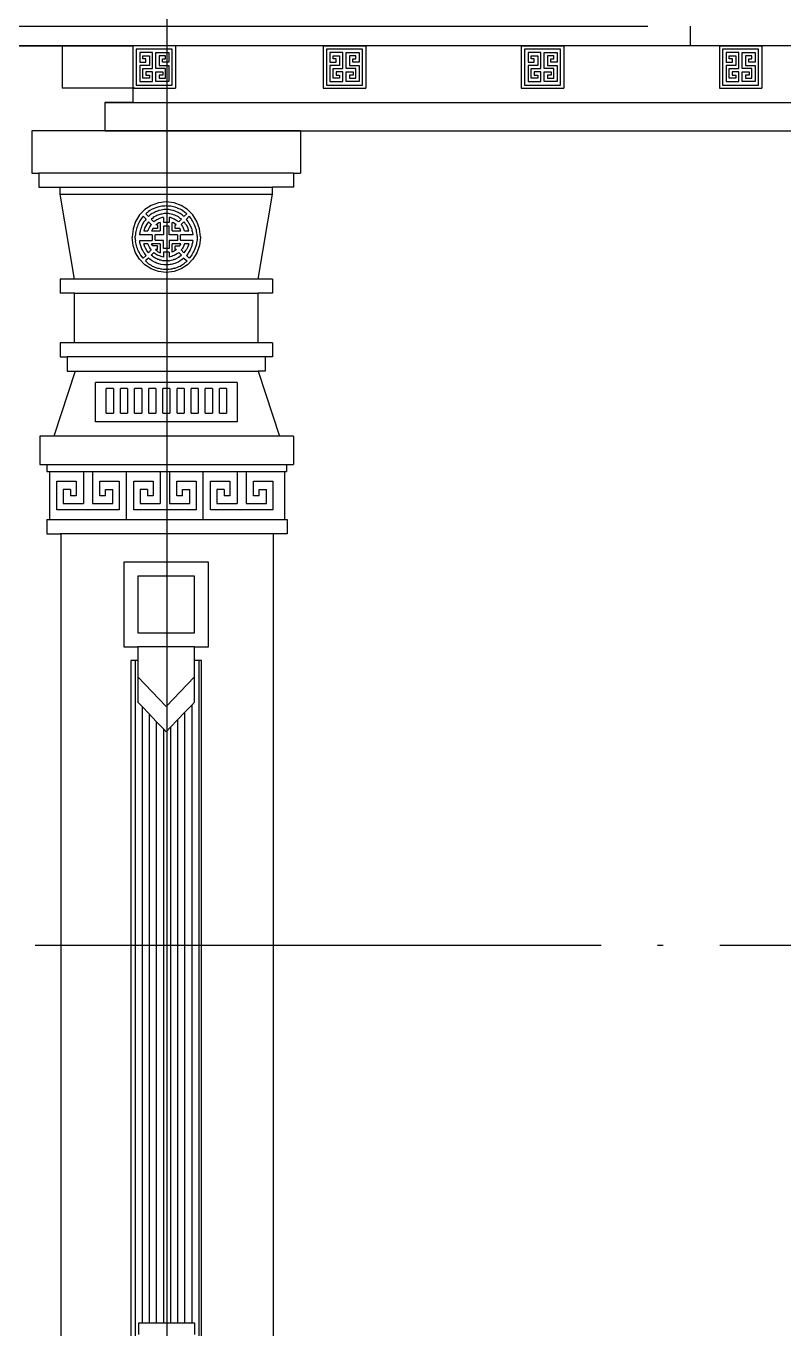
# Model space of a CAD drawing. Extents: x 44111 to 90315, y 4379 to 151689.
# Drawn here: x 60379 to 63058, y 13122 to 17729 of the extents above; entities that cross this region are included whole.
import ezdxf

# ---------------------------------------------------------------- set-up
doc = ezdxf.new("R2010")
doc.units = 0
doc.header["$LTSCALE"] = 1000
doc.header["$MEASUREMENT"] = 0
doc.linetypes.add('DOTE', pattern=[2.42, 2, -0.2, 0.02, -0.2])
for name, color, linetype in [('A-DOTE', 1, 'DOTE'), ('A-立面外墙材料填充', 8, 'Continuous'), ('A-立面看线', 50, 'Continuous'), ('DOTE', 1, 'Continuous'), ('J-LM-门窗框', 157, 'Continuous'), ('J-LM-门窗洞', 35, 'Continuous'), ('SURFACE', 6, 'Continuous')]:
    doc.layers.add(name, color=color, linetype=linetype)

# ---------------------------------------------------------------- blocks, each defined once
blk = doc.blocks.new('9IIIIIIIIII')
at = {"layer": 'A-立面外墙材料填充'}
for p, q in [((652280.1, -737782.1), (652152.6, -737782.1)), ((652814.1, -737769.6), (652814.1, -737770.8)), ((652814.1, -737770.8), (652964.1, -737770.8)), ((652952.8, -737782.1), (652825.3, -737782.1)), ((652210.5, -737794.7), (652165, -737794.7)), ((652176.5, -737805.9), (652199.2, -737805.9)), ((652222.5, -737794.7), (652268.1, -737794.7)), ((652256.6, -737805.9), (652233.9, -737805.9)), ((652883.2, -737794.7), (652837.6, -737794.7)), ((652849.2, -737805.9), (652871.9, -737805.9)), ((652895.2, -737794.7), (652940.8, -737794.7)), ((652929.3, -737805.9), (652906.5, -737805.9))]:
    blk.add_line(p, q, dxfattribs=at)
at = {"layer": 'J-LM-门窗框'}
for p, q in [((652536.7, -736300.8), (654821.4, -736300.8)), ((652536.7, -736315.8), (654821.4, -736315.8)), ((653716.4, -736315.8), (653716.4, -736900.8)), ((653726.4, -736315.8), (653726.4, -736900.8))]:
    blk.add_line(p, q, dxfattribs=at)
at = {"layer": 'J-LM-门窗洞'}
for p, q in [((652436.7, -735800.8), (652036.7, -735800.8)), ((652036.7, -736100.8), (652036.7, -735800.8)), ((652436.7, -736100.8), (652436.7, -735800.8)), ((652636.7, -736100.8), (651836.7, -736100.8)), ((651836.7, -736200.8), (651836.7, -736100.8)), ((652636.7, -736200.8), (652636.7, -736100.8)), ((651836.7, -736200.8), (652636.7, -736200.8)), ((651886.7, -736250.8), (651886.7, -736200.8)), ((652586.7, -736200.8), (652586.7, -736250.8)), ((651886.7, -736250.8), (652586.7, -736250.8)), ((651936.7, -736250.8), (651936.7, -737166)), ((652536.7, -736250.8), (652536.7, -737166)), ((652536.7, -736900.8), (654821.4, -736900.8)), ((652536.7, -737050.8), (654821.4, -737050.8)), ((651936.7, -737166), (651341.4, -737500.8)), ((651936.7, -737166), (652536.7, -737166)), ((651341.4, -737500.8), (653961.4, -737500.8)), ((651341.4, -737500.8), (651341.4, -737700.8)), ((651341.4, -737700.8), (651491.4, -737700.8)), ((651491.4, -737700.8), (651491.4, -737770.8)), ((651491.4, -737700.8), (653961.4, -737700.8)), ((651491.4, -737770.8), (652141.4, -737770.8))]:
    blk.add_line(p, q, dxfattribs=at)

msp = doc.modelspace()

# ---------------------------------------------------------------- linework, layer by layer
at = {"layer": 'A-DOTE'}
msp.add_line((57991.9, 14479.2), (79225.4, 14479.2), dxfattribs=at)
at = {"layer": 'A-立面外墙材料填充'}
for p, q in [((60757.3, 17659.2), (60757.3, 17509.2)), ((60768.6, 17648), (60768.6, 17520.5)), ((60896.1, 17520.5), (60896.1, 17648)), ((60907.3, 17659.2), (60907.3, 17509.2)), ((61430, 17659.2), (61430, 17509.2)), ((61430, 17659.2), (61430, 17509.2)), ((61441.2, 17648), (61441.2, 17520.5)), ((61441.2, 17648), (61441.2, 17520.5)), ((61568.7, 17520.5), (61568.7, 17648)), ((61568.7, 17520.5), (61568.7, 17648)), ((61580, 17659.2), (61580, 17509.2)), ((61580, 17659.2), (61580, 17509.2)), ((62130, 17660.5), (62130, 17659.2)), ((62130, 17659.2), (62130, 17509.2)), ((62130, 17659.2), (62130, 17509.2)), ((62130, 17659.2), (62280, 17659.2)), ((62141.2, 17648), (62141.2, 17520.5)), ((62141.2, 17648), (62141.2, 17520.5)), ((62268.7, 17648), (62141.2, 17648)), ((62268.7, 17520.5), (62268.7, 17648)), ((62268.7, 17520.5), (62268.7, 17648)), ((62280, 17659.2), (62280, 17509.2)), ((62280, 17659.2), (62280, 17509.2)), ((62830, 17660.5), (62830, 17659.2)), ((62830, 17659.2), (62830, 17509.2)), ((62830, 17659.2), (62830, 17509.2)), ((62830, 17659.2), (62980, 17659.2)), ((62841.2, 17648), (62841.2, 17520.5)), ((62841.2, 17648), (62841.2, 17520.5)), ((62968.7, 17648), (62841.2, 17648)), ((62968.7, 17520.5), (62968.7, 17648)), ((62968.7, 17520.5), (62968.7, 17648)), ((62980, 17659.2), (62980, 17509.2)), ((62980, 17659.2), (62980, 17509.2)), ((60780.9, 17635.4), (60780.9, 17601.4)), ((60780.9, 17601.4), (60803.2, 17601.4)), ((60792.4, 17613.3), (60792.4, 17624.1)), ((60803.2, 17613.3), (60792.4, 17613.3)), ((60803.2, 17601.4), (60803.2, 17613.3)), ((60815.2, 17624.1), (60815.2, 17590.1)), ((60826.5, 17578.6), (60826.5, 17635.4)), ((60838.5, 17578.6), (60838.5, 17635.4)), ((60849.8, 17624.1), (60849.8, 17590.1)), ((60861.7, 17613.3), (60872.5, 17613.3)), ((60861.7, 17601.4), (60861.7, 17613.3)), ((60884.1, 17601.4), (60861.7, 17601.4)), ((60872.5, 17613.3), (60872.5, 17624.1)), ((60884.1, 17635.4), (60884.1, 17601.4)), ((61453.6, 17635.4), (61453.6, 17601.4)), ((61453.6, 17601.4), (61475.9, 17601.4)), ((61465.1, 17613.3), (61465.1, 17624.1)), ((61475.9, 17613.3), (61465.1, 17613.3)), ((61475.9, 17601.4), (61475.9, 17613.3)), ((61487.8, 17624.1), (61487.8, 17590.1)), ((61487.8, 17624.1), (61487.8, 17590.1)), ((61499.2, 17578.6), (61499.2, 17635.4)), ((61499.2, 17578.6), (61499.2, 17635.4)), ((61511.2, 17578.6), (61511.2, 17635.4)), ((61511.2, 17578.6), (61511.2, 17635.4)), ((61522.5, 17624.1), (61522.5, 17590.1)), ((61522.5, 17624.1), (61522.5, 17590.1)), ((61534.4, 17613.3), (61545.2, 17613.3)), ((61534.4, 17601.4), (61534.4, 17613.3)), ((61556.7, 17601.4), (61534.4, 17601.4)), ((61545.2, 17613.3), (61545.2, 17624.1)), ((61556.7, 17635.4), (61556.7, 17601.4)), ((62199.2, 17635.4), (62153.6, 17635.4)), ((62153.6, 17635.4), (62153.6, 17601.4)), ((62153.6, 17601.4), (62175.9, 17601.4)), ((62165.1, 17613.3), (62165.1, 17624.1)), ((62165.1, 17624.1), (62187.8, 17624.1)), ((62175.9, 17613.3), (62165.1, 17613.3)), ((62175.9, 17601.4), (62175.9, 17613.3)), ((62187.8, 17624.1), (62187.8, 17590.1)), ((62187.8, 17624.1), (62187.8, 17590.1)), ((62199.2, 17578.6), (62199.2, 17635.4)), ((62199.2, 17578.6), (62199.2, 17635.4)), ((62211.2, 17578.6), (62211.2, 17635.4)), ((62211.2, 17635.4), (62256.7, 17635.4)), ((62211.2, 17578.6), (62211.2, 17635.4)), ((62222.5, 17624.1), (62222.5, 17590.1)), ((62222.5, 17624.1), (62222.5, 17590.1)), ((62245.2, 17624.1), (62222.5, 17624.1)), ((62234.4, 17613.3), (62245.2, 17613.3)), ((62234.4, 17601.4), (62234.4, 17613.3)), ((62256.7, 17601.4), (62234.4, 17601.4)), ((62245.2, 17613.3), (62245.2, 17624.1)), ((62256.7, 17635.4), (62256.7, 17601.4)), ((62899.2, 17635.4), (62853.6, 17635.4)), ((62853.6, 17635.4), (62853.6, 17601.4)), ((62853.6, 17601.4), (62875.9, 17601.4)), ((62865.1, 17613.3), (62865.1, 17624.1)), ((62865.1, 17624.1), (62887.8, 17624.1)), ((62875.9, 17613.3), (62865.1, 17613.3)), ((62875.9, 17601.4), (62875.9, 17613.3)), ((62887.8, 17624.1), (62887.8, 17590.1)), ((62887.8, 17624.1), (62887.8, 17590.1)), ((62899.2, 17578.6), (62899.2, 17635.4)), ((62899.2, 17578.6), (62899.2, 17635.4)), ((62911.2, 17578.6), (62911.2, 17635.4)), ((62911.2, 17635.4), (62956.7, 17635.4)), ((62911.2, 17578.6), (62911.2, 17635.4)), ((62922.5, 17624.1), (62922.5, 17590.1)), ((62922.5, 17624.1), (62922.5, 17590.1)), ((62945.2, 17624.1), (62922.5, 17624.1)), ((62934.4, 17613.3), (62945.2, 17613.3)), ((62934.4, 17601.4), (62934.4, 17613.3)), ((62956.7, 17601.4), (62934.4, 17601.4)), ((62945.2, 17613.3), (62945.2, 17624.1)), ((62956.7, 17635.4), (62956.7, 17601.4)), ((60780.9, 17590.1), (60780.9, 17533.2)), ((60815.2, 17590.1), (60780.9, 17590.1)), ((60792.4, 17544.6), (60792.4, 17578.6)), ((60792.4, 17578.6), (60826.5, 17578.6)), ((60802.5, 17567.3), (60802.5, 17556.1)), ((60826.5, 17567.3), (60802.5, 17567.3)), ((60802.5, 17556.1), (60815.2, 17556.1)), ((60815.2, 17556.1), (60815.2, 17544.6)), ((60826.5, 17533.2), (60826.5, 17567.3)), ((60872.5, 17578.6), (60838.5, 17578.6)), ((60838.5, 17567.3), (60862.5, 17567.3)), ((60838.5, 17533.2), (60838.5, 17567.3)), ((60849.8, 17590.1), (60884.1, 17590.1)), ((60849.8, 17556.1), (60849.8, 17544.6)), ((60862.5, 17556.1), (60849.8, 17556.1)), ((60862.5, 17567.3), (60862.5, 17556.1)), ((60872.5, 17544.6), (60872.5, 17578.6)), ((60884.1, 17590.1), (60884.1, 17533.2)), ((61453.6, 17590.1), (61453.6, 17533.2)), ((61487.8, 17590.1), (61453.6, 17590.1)), ((61453.6, 17590.1), (61453.6, 17533.2)), ((61487.8, 17590.1), (61453.6, 17590.1)), ((61465.1, 17544.6), (61465.1, 17578.6)), ((61465.1, 17578.6), (61499.2, 17578.6)), ((61465.1, 17544.6), (61465.1, 17578.6)), ((61465.1, 17578.6), (61499.2, 17578.6)), ((61475.2, 17567.3), (61475.2, 17556.1)), ((61499.2, 17567.3), (61475.2, 17567.3)), ((61475.2, 17567.3), (61475.2, 17556.1)), ((61499.2, 17567.3), (61475.2, 17567.3)), ((61475.2, 17556.1), (61487.8, 17556.1)), ((61475.2, 17556.1), (61487.8, 17556.1)), ((61487.8, 17556.1), (61487.8, 17544.6)), ((61487.8, 17556.1), (61487.8, 17544.6)), ((61499.2, 17533.2), (61499.2, 17567.3)), ((61499.2, 17533.2), (61499.2, 17567.3)), ((61545.2, 17578.6), (61511.2, 17578.6)), ((61545.2, 17578.6), (61511.2, 17578.6)), ((61511.2, 17567.3), (61535.1, 17567.3)), ((61511.2, 17533.2), (61511.2, 17567.3)), ((61511.2, 17567.3), (61535.1, 17567.3)), ((61511.2, 17533.2), (61511.2, 17567.3)), ((61522.5, 17590.1), (61556.7, 17590.1)), ((61522.5, 17590.1), (61556.7, 17590.1)), ((61522.5, 17556.1), (61522.5, 17544.6)), ((61535.1, 17556.1), (61522.5, 17556.1)), ((61522.5, 17556.1), (61522.5, 17544.6)), ((61535.1, 17556.1), (61522.5, 17556.1)), ((61535.1, 17567.3), (61535.1, 17556.1)), ((61535.1, 17567.3), (61535.1, 17556.1)), ((61545.2, 17544.6), (61545.2, 17578.6)), ((61545.2, 17544.6), (61545.2, 17578.6)), ((61556.7, 17590.1), (61556.7, 17533.2)), ((61556.7, 17590.1), (61556.7, 17533.2)), ((62153.6, 17590.1), (62153.6, 17533.2)), ((62187.8, 17590.1), (62153.6, 17590.1)), ((62153.6, 17590.1), (62153.6, 17533.2)), ((62187.8, 17590.1), (62153.6, 17590.1)), ((62165.1, 17544.6), (62165.1, 17578.6)), ((62165.1, 17578.6), (62199.2, 17578.6)), ((62165.1, 17544.6), (62165.1, 17578.6)), ((62165.1, 17578.6), (62199.2, 17578.6)), ((62175.2, 17567.3), (62175.2, 17556.1)), ((62199.2, 17567.3), (62175.2, 17567.3)), ((62175.2, 17567.3), (62175.2, 17556.1)), ((62199.2, 17567.3), (62175.2, 17567.3)), ((62175.2, 17556.1), (62187.8, 17556.1)), ((62175.2, 17556.1), (62187.8, 17556.1)), ((62187.8, 17556.1), (62187.8, 17544.6)), ((62187.8, 17556.1), (62187.8, 17544.6)), ((62199.2, 17533.2), (62199.2, 17567.3)), ((62199.2, 17533.2), (62199.2, 17567.3)), ((62245.2, 17578.6), (62211.2, 17578.6)), ((62245.2, 17578.6), (62211.2, 17578.6)), ((62211.2, 17567.3), (62235.1, 17567.3)), ((62211.2, 17533.2), (62211.2, 17567.3)), ((62211.2, 17567.3), (62235.1, 17567.3)), ((62211.2, 17533.2), (62211.2, 17567.3)), ((62222.5, 17590.1), (62256.7, 17590.1)), ((62222.5, 17590.1), (62256.7, 17590.1)), ((62222.5, 17556.1), (62222.5, 17544.6)), ((62235.1, 17556.1), (62222.5, 17556.1)), ((62222.5, 17556.1), (62222.5, 17544.6)), ((62235.1, 17556.1), (62222.5, 17556.1)), ((62235.1, 17567.3), (62235.1, 17556.1)), ((62235.1, 17567.3), (62235.1, 17556.1)), ((62245.2, 17544.6), (62245.2, 17578.6)), ((62245.2, 17544.6), (62245.2, 17578.6)), ((62256.7, 17590.1), (62256.7, 17533.2)), ((62256.7, 17590.1), (62256.7, 17533.2)), ((62853.6, 17590.1), (62853.6, 17533.2)), ((62887.8, 17590.1), (62853.6, 17590.1)), ((62853.6, 17590.1), (62853.6, 17533.2)), ((62887.8, 17590.1), (62853.6, 17590.1)), ((62865.1, 17544.6), (62865.1, 17578.6)), ((62865.1, 17578.6), (62899.2, 17578.6)), ((62865.1, 17544.6), (62865.1, 17578.6)), ((62865.1, 17578.6), (62899.2, 17578.6)), ((62875.2, 17567.3), (62875.2, 17556.1)), ((62899.2, 17567.3), (62875.2, 17567.3)), ((62875.2, 17567.3), (62875.2, 17556.1)), ((62899.2, 17567.3), (62875.2, 17567.3)), ((62875.2, 17556.1), (62887.8, 17556.1)), ((62875.2, 17556.1), (62887.8, 17556.1)), ((62887.8, 17556.1), (62887.8, 17544.6)), ((62887.8, 17556.1), (62887.8, 17544.6)), ((62899.2, 17533.2), (62899.2, 17567.3)), ((62899.2, 17533.2), (62899.2, 17567.3)), ((62945.2, 17578.6), (62911.2, 17578.6)), ((62945.2, 17578.6), (62911.2, 17578.6)), ((62911.2, 17567.3), (62935.1, 17567.3)), ((62911.2, 17533.2), (62911.2, 17567.3)), ((62911.2, 17567.3), (62935.1, 17567.3)), ((62911.2, 17533.2), (62911.2, 17567.3)), ((62922.5, 17590.1), (62956.7, 17590.1)), ((62922.5, 17590.1), (62956.7, 17590.1)), ((62922.5, 17556.1), (62922.5, 17544.6)), ((62935.1, 17556.1), (62922.5, 17556.1)), ((62922.5, 17556.1), (62922.5, 17544.6)), ((62935.1, 17556.1), (62922.5, 17556.1)), ((62935.1, 17567.3), (62935.1, 17556.1)), ((62935.1, 17567.3), (62935.1, 17556.1)), ((62945.2, 17544.6), (62945.2, 17578.6)), ((62945.2, 17544.6), (62945.2, 17578.6)), ((62956.7, 17590.1), (62956.7, 17533.2)), ((62956.7, 17590.1), (62956.7, 17533.2)), ((60757.3, 17509.2), (60907.3, 17509.2)), ((60768.6, 17520.5), (60896.1, 17520.5)), ((60780.9, 17533.2), (60826.5, 17533.2)), ((60815.2, 17544.6), (60792.4, 17544.6)), ((60884.1, 17533.2), (60838.5, 17533.2)), ((60849.8, 17544.6), (60872.5, 17544.6)), ((61430, 17509.2), (61580, 17509.2)), ((61430, 17509.2), (61580, 17509.2)), ((61441.2, 17520.5), (61568.7, 17520.5)), ((61441.2, 17520.5), (61568.7, 17520.5)), ((61453.6, 17533.2), (61499.2, 17533.2)), ((61453.6, 17533.2), (61499.2, 17533.2)), ((61487.8, 17544.6), (61465.1, 17544.6)), ((61487.8, 17544.6), (61465.1, 17544.6)), ((61556.7, 17533.2), (61511.2, 17533.2)), ((61556.7, 17533.2), (61511.2, 17533.2)), ((61522.5, 17544.6), (61545.2, 17544.6)), ((61522.5, 17544.6), (61545.2, 17544.6)), ((62130, 17509.2), (62280, 17509.2)), ((62130, 17509.2), (62280, 17509.2)), ((62141.2, 17520.5), (62268.7, 17520.5)), ((62141.2, 17520.5), (62268.7, 17520.5)), ((62153.6, 17533.2), (62199.2, 17533.2)), ((62153.6, 17533.2), (62199.2, 17533.2)), ((62187.8, 17544.6), (62165.1, 17544.6)), ((62187.8, 17544.6), (62165.1, 17544.6)), ((62256.7, 17533.2), (62211.2, 17533.2)), ((62256.7, 17533.2), (62211.2, 17533.2)), ((62222.5, 17544.6), (62245.2, 17544.6)), ((62222.5, 17544.6), (62245.2, 17544.6)), ((62830, 17509.2), (62980, 17509.2)), ((62830, 17509.2), (62980, 17509.2)), ((62841.2, 17520.5), (62968.7, 17520.5)), ((62841.2, 17520.5), (62968.7, 17520.5)), ((62853.6, 17533.2), (62899.2, 17533.2)), ((62853.6, 17533.2), (62899.2, 17533.2)), ((62887.8, 17544.6), (62865.1, 17544.6)), ((62887.8, 17544.6), (62865.1, 17544.6)), ((62956.7, 17533.2), (62911.2, 17533.2)), ((62956.7, 17533.2), (62911.2, 17533.2)), ((62922.5, 17544.6), (62945.2, 17544.6)), ((62922.5, 17544.6), (62945.2, 17544.6)), ((60821.9, 17094.8), (60799.5, 17080.3)), ((60847.3, 17104.1), (60821.9, 17094.8)), ((60875, 17107.4), (60847.3, 17104.1)), ((60864.7, 17092.8), (60859.2, 17092)), ((60869.5, 17092.8), (60864.7, 17092.8)), ((60875, 17093.6), (60869.5, 17092.8)), ((60902.6, 17104.1), (60875, 17107.4)), ((60879.7, 17092.8), (60875, 17093.6)), ((60885.2, 17092.8), (60879.7, 17092.8)), ((60890.8, 17092), (60885.2, 17092.8)), ((60928.1, 17094.8), (60902.6, 17104.1)), ((60950.5, 17080.3), (60928.1, 17094.8)), ((60780.8, 17061.2), (60766.5, 17038.3)), ((60799.5, 17080.3), (60780.8, 17061.2)), ((60793.7, 17056.5), (60784.2, 17044.4)), ((60803.5, 17046.5), (60793.7, 17056.5)), ((60804.7, 17067.8), (60802.7, 17065.2)), ((60811.8, 17055.8), (60802.7, 17065.2)), ((60808.7, 17070.2), (60804.7, 17067.8)), ((60812.6, 17073.4), (60808.7, 17070.2)), ((60815, 17058.2), (60811.8, 17055.8)), ((60817.4, 17076.6), (60812.6, 17073.4)), ((60818.2, 17061.4), (60815, 17058.2)), ((60825.3, 17081.5), (60817.4, 17076.6)), ((60822.1, 17063.9), (60818.2, 17061.4)), ((60822.9, 17047.6), (60821.2, 17046.3)), ((60825.3, 17066.3), (60822.1, 17063.9)), ((60826, 17049.2), (60822.9, 17047.6)), ((60830, 17083.1), (60825.3, 17081.5)), ((60829.2, 17067.9), (60825.3, 17066.3)), ((60828.4, 17051.7), (60826, 17049.2)), ((60831.6, 17054.1), (60828.4, 17051.7)), ((60833.2, 17070.3), (60829.2, 17067.9)), ((60834.7, 17085.5), (60830, 17083.1)), ((60837.9, 17057.3), (60831.6, 17054.1)), ((60836.3, 17071.9), (60833.2, 17070.3)), ((60848.9, 17090.4), (60834.7, 17085.5)), ((60840.3, 17073.5), (60836.3, 17071.9)), ((60841.8, 17058.9), (60837.9, 17057.3)), ((60845, 17075.1), (60840.3, 17073.5)), ((60845, 17060.5), (60841.8, 17058.9)), ((60846.6, 17046.9), (60841.8, 17044.5)), ((60848.9, 17076.8), (60845, 17075.1)), ((60848.9, 17062.1), (60845, 17060.5)), ((60850.5, 17048.5), (60846.6, 17046.9)), ((60854.5, 17091.2), (60848.9, 17090.4)), ((60856.8, 17078.4), (60848.9, 17076.8)), ((60852.1, 17062.9), (60848.9, 17062.1)), ((60860, 17051.8), (60850.5, 17048.5)), ((60856, 17063.7), (60852.1, 17062.9)), ((60859.2, 17092), (60854.5, 17091.2)), ((60859.2, 17064.6), (60856, 17063.7)), ((60866.3, 17080), (60856.8, 17078.4)), ((60867.1, 17066.2), (60859.2, 17064.6)), ((60864.7, 17052.6), (60860, 17051.8)), ((60864.7, 17052.6), (60864.7, 17050)), ((60864.7, 17050), (60864.7, 17034.8)), ((60883.7, 17080), (60866.3, 17080)), ((60882.9, 17066.2), (60867.1, 17066.2)), ((60886, 17065.4), (60882.9, 17066.2)), ((60888.4, 17079.2), (60883.7, 17080)), ((60890, 17051.8), (60885.2, 17052.6)), ((60885.2, 17052.6), (60885.2, 17050)), ((60885.2, 17050), (60885.2, 17034.8)), ((60897.9, 17062.9), (60886, 17065.4)), ((60892.3, 17078.4), (60888.4, 17079.2)), ((60894.7, 17050.2), (60890, 17051.8)), ((60900.2, 17090.4), (60890.8, 17092)), ((60897.1, 17077.6), (60892.3, 17078.4)), ((60898.7, 17048.5), (60894.7, 17050.2)), ((60901, 17076.8), (60897.1, 17077.6)), ((60901, 17062.1), (60897.9, 17062.9)), ((60903.4, 17046.9), (60898.7, 17048.5)), ((60905.8, 17088.7), (60900.2, 17090.4)), ((60916.8, 17070.3), (60901, 17076.8)), ((60905, 17060.5), (60901, 17062.1)), ((60915.2, 17039.7), (60903.4, 17046.9)), ((60917.6, 17054.1), (60905, 17060.5)), ((60915.2, 17085.5), (60905.8, 17088.7)), ((60919.2, 17083.1), (60915.2, 17085.5)), ((60920.8, 17067.9), (60916.8, 17070.3)), ((60923.9, 17049.2), (60917.6, 17054.1)), ((60923.9, 17081.5), (60919.2, 17083.1)), ((60923.9, 17066.3), (60920.8, 17067.9)), ((60928.6, 17079.1), (60923.9, 17081.5)), ((60927.9, 17063.9), (60923.9, 17066.3)), ((60927.1, 17047.6), (60923.9, 17049.2)), ((60928.2, 17046.4), (60927.1, 17047.6)), ((60931, 17061.4), (60927.9, 17063.9)), ((60932.6, 17076.6), (60928.6, 17079.1)), ((60934.2, 17058.2), (60931, 17061.4)), ((60940.5, 17070.2), (60932.6, 17076.6)), ((60937.3, 17055.8), (60934.2, 17058.2)), ((60947.1, 17065.1), (60937.3, 17055.8)), ((60944.4, 17067.8), (60940.5, 17070.2)), ((60947.1, 17065.1), (60944.4, 17067.8)), ((60956.3, 17056.5), (60946.5, 17046.5)), ((60969.2, 17061.2), (60950.5, 17080.3)), ((60962.6, 17048.4), (60956.3, 17056.5)), ((60964.9, 17044.4), (60962.6, 17048.4)), ((60983.4, 17038.3), (60969.2, 17061.2)), ((60757.4, 17012.3), (60754.2, 16984)), ((60766.5, 17038.3), (60757.4, 17012.3)), ((60766.9, 17002.5), (60766.1, 16996.8)), ((60768.4, 17007.3), (60766.9, 17002.5)), ((60769.2, 17012.1), (60768.4, 17007.3)), ((60770.8, 17017), (60769.2, 17012.1)), ((60773.2, 17021.8), (60770.8, 17017)), ((60774.8, 17026.7), (60773.2, 17021.8)), ((60777.1, 17031.5), (60774.8, 17026.7)), ((60779.5, 17035.5), (60777.1, 17031.5)), ((60781.9, 17040.4), (60779.5, 17035.5)), ((60782.6, 17005.8), (60781.1, 16997.7)), ((60784.2, 17044.4), (60781.9, 17040.4)), ((60783.4, 17009), (60782.6, 17005.8)), ((60785, 17013.1), (60783.4, 17009)), ((60785.8, 17016.3), (60785, 17013.1)), ((60787.4, 17019.5), (60785.8, 17016.3)), ((60789, 17023.5), (60787.4, 17019.5)), ((60795.3, 17036.4), (60789, 17023.5)), ((60797.6, 17039.7), (60795.3, 17036.4)), ((60799.2, 17017), (60795.3, 17005)), ((60795.3, 17005), (60810.3, 17005)), ((60800, 17042.1), (60797.6, 17039.7)), ((60806.3, 17029.1), (60799.2, 17017)), ((60802.4, 17045.3), (60800, 17042.1)), ((60803.5, 17046.5), (60802.4, 17045.3)), ((60812.6, 17037.1), (60806.3, 17029.1)), ((60811.1, 17008.2), (60810.3, 17005)), ((60815.8, 17017.9), (60811.1, 17008.2)), ((60822.1, 17027.5), (60812.6, 17037.1)), ((60817.4, 17020.3), (60815.8, 17017.9)), ((60818.9, 17023.5), (60817.4, 17020.3)), ((60821.3, 17026), (60818.9, 17023.5)), ((60830.8, 17036.4), (60821.2, 17046.3)), ((60822.1, 17027.5), (60821.3, 17026)), ((60823, 17005), (60822.9, 17004.9)), ((60824.5, 17007.3), (60823, 17005)), ((60823, 17005), (60853.7, 17005)), ((60826, 17010.5), (60824.5, 17007.3)), ((60827.6, 17013), (60826, 17010.5)), ((60843.4, 17013), (60827.6, 17013)), ((60832.4, 17038.1), (60830.8, 17036.4)), ((60834.7, 17039.7), (60832.4, 17038.1)), ((60837.9, 17042.1), (60834.7, 17039.7)), ((60841.8, 17044.5), (60837.9, 17042.1)), ((60839.2, 17026), (60837.9, 17025)), ((60842.6, 17028.3), (60839.2, 17026)), ((60843.4, 17026), (60839.2, 17026)), ((60844.2, 17029.9), (60842.6, 17028.3)), ((60843.4, 17026), (60843.4, 17023.4)), ((60843.4, 17023.4), (60843.4, 17013)), ((60848.9, 17033.1), (60844.2, 17029.9)), ((60853.7, 17034.7), (60848.9, 17033.1)), ((60853.7, 17034.7), (60853.7, 17005)), ((60885.2, 17034.8), (60864.7, 17034.8)), ((60885.2, 17021.8), (60864.7, 17021.8)), ((60864.7, 17021.8), (60864.7, 16991.2)), ((60885.2, 16991.2), (60885.2, 17021.8)), ((60900.2, 17033.1), (60895.5, 17034.7)), ((60895.5, 17005), (60895.5, 17034.7)), ((60895.5, 17005), (60926.2, 17005)), ((60909.7, 17026.7), (60900.2, 17033.1)), ((60906.5, 17026), (60906.5, 17023.4)), ((60906.5, 17026), (60910.4, 17026)), ((60906.5, 17013), (60906.5, 17023.4)), ((60922.3, 17013), (60906.5, 17013)), ((60910.4, 17026), (60909.7, 17026.7)), ((60916.8, 17038.1), (60915.2, 17039.7)), ((60919.2, 17036.4), (60916.8, 17038.1)), ((60928.2, 17046.4), (60919.2, 17036.4)), ((60923.9, 17010.5), (60922.3, 17013)), ((60925.5, 17007.3), (60923.9, 17010.5)), ((60926.2, 17005), (60925.5, 17007.3)), ((60926.2, 17005), (60926.3, 17004.9)), ((60937.3, 17037.1), (60927.4, 17027.7)), ((60928.6, 17026), (60927.4, 17027.7)), ((60931, 17023.5), (60928.6, 17026)), ((60932.6, 17020.3), (60931, 17023.5)), ((60934.2, 17017.9), (60932.6, 17020.3)), ((60937.3, 17011.5), (60934.2, 17017.9)), ((60940.5, 17033.1), (60937.3, 17037.1)), ((60938.1, 17008.2), (60937.3, 17011.5)), ((60939.7, 17005), (60938.1, 17008.2)), ((60939.7, 17005), (60954.7, 17005)), ((60942.9, 17029.1), (60940.5, 17033.1)), ((60946, 17025), (60942.9, 17029.1)), ((60946.5, 17046.5), (60945.2, 17045.2)), ((60945.2, 17045.2), (60947.6, 17042.8)), ((60950.7, 17017), (60946, 17025)), ((60947.6, 17042.8), (60950, 17039.6)), ((60950, 17039.6), (60952.3, 17037.1)), ((60954.7, 17005), (60950.7, 17017)), ((60952.3, 17037.1), (60953.9, 17033.9)), ((60953.9, 17033.9), (60956.3, 17030.7)), ((60956.3, 17030.7), (60961, 17021)), ((60961, 17021), (60962.6, 17017)), ((60962.6, 17017), (60964.2, 17013.8)), ((60964.2, 17013.8), (60964.9, 17010.5)), ((60968.1, 17040.4), (60964.9, 17044.4)), ((60964.9, 17010.5), (60965.7, 17006.5)), ((60965.7, 17006.5), (60966.5, 17003.3)), ((60966.5, 17003.3), (60968.4, 16993.7)), ((60970.5, 17035.5), (60968.1, 17040.4)), ((60972.8, 17031.5), (60970.5, 17035.5)), ((60975.2, 17026.7), (60972.8, 17031.5)), ((60981.5, 17007.3), (60975.2, 17026.7)), ((60982.3, 17002.5), (60981.5, 17007.3)), ((60983.1, 16996.8), (60982.3, 17002.5)), ((60992.5, 17012.3), (60983.4, 17038.3)), ((60995.7, 16984), (60992.5, 17012.3)), ((60754.2, 16984), (60754.2, 16981.5)), ((60757.4, 16953.2), (60754.2, 16981.5)), ((60766.1, 16992), (60765.3, 16986.4)), ((60765.3, 16978.4), (60765.3, 16986.4)), ((60765.3, 16978.4), (60765.3, 16975.9)), ((60765.3, 16975.9), (60766.1, 16970.2)), ((60766.1, 16996.8), (60766.1, 16992)), ((60766.1, 16967.9), (60766.1, 16970.2)), ((60766.9, 16962.3), (60766.1, 16967.9)), ((60768.4, 16957.4), (60766.9, 16962.3)), ((60769.2, 16952.6), (60768.4, 16957.4)), ((60781.1, 16997.7), (60781.1, 16995.2)), ((60781.1, 16991.2), (60781.1, 16995.2)), ((60824.5, 16991.2), (60781.1, 16991.2)), ((60781.1, 16971), (60817, 16971)), ((60781.1, 16967), (60781.1, 16971)), ((60781.9, 16963), (60781.1, 16967)), ((60782.6, 16959.7), (60781.9, 16963)), ((60783.4, 16955.7), (60782.6, 16959.7)), ((60785, 16952.5), (60783.4, 16955.7)), ((60797.6, 16952.6), (60795.3, 16959.7)), ((60810.3, 16959.7), (60795.3, 16959.7)), ((60811.1, 16956.5), (60810.3, 16959.7)), ((60814.2, 16950.1), (60811.1, 16956.5)), ((60817, 16971), (60817.6, 16971)), ((60817.6, 16971), (60824.5, 16971)), ((60827.6, 16952.6), (60823, 16959.7)), ((60853.7, 16959.7), (60823, 16959.7)), ((60824.5, 16991.2), (60824.5, 16973.6)), ((60824.5, 16973.6), (60824.5, 16971.8)), ((60824.5, 16971.8), (60824.5, 16971)), ((60864.7, 16991.2), (60835.5, 16991.2)), ((60835.5, 16973.6), (60835.5, 16991.2)), ((60835.5, 16973.6), (60835.5, 16971)), ((60861.6, 16971), (60835.5, 16971)), ((60853.7, 16959.7), (60853.7, 16930)), ((60863.3, 16971), (60861.6, 16971)), ((60864.7, 16971), (60863.3, 16971)), ((60864.7, 16942.9), (60864.7, 16971)), ((60914.4, 16991.2), (60885.2, 16991.2)), ((60914.4, 16971), (60885.2, 16971)), ((60885.2, 16971), (60885.2, 16942.9)), ((60895.5, 16930), (60895.5, 16959.7)), ((60926.2, 16959.7), (60895.5, 16959.7)), ((60914.4, 16991.2), (60914.4, 16973.6)), ((60914.4, 16973.6), (60914.4, 16971)), ((60925.5, 16957.4), (60922.3, 16952.6)), ((60925.5, 16973.6), (60925.5, 16991.2)), ((60968.9, 16991.2), (60925.5, 16991.2)), ((60925.5, 16973.6), (60925.5, 16971)), ((60968.4, 16971), (60925.5, 16971)), ((60926.2, 16959.7), (60925.5, 16957.4)), ((60938.1, 16956.5), (60937.3, 16953.3)), ((60939.7, 16959.7), (60938.1, 16956.5)), ((60954.7, 16959.7), (60939.7, 16959.7)), ((60954.7, 16959.7), (60952.3, 16952.6)), ((60965.7, 16955.7), (60964.9, 16952.5)), ((60966.5, 16959.7), (60965.7, 16955.7)), ((60967.3, 16963), (60966.5, 16959.7)), ((60968.9, 16971), (60967.3, 16963)), ((60968.4, 16993.7), (60968.9, 16991.2)), ((60968.9, 16971), (60968.4, 16971)), ((60981.5, 16957.4), (60975.2, 16938.1)), ((60982.3, 16962.3), (60981.5, 16957.4)), ((60983.1, 16967.9), (60982.3, 16962.3)), ((60983.9, 16992), (60983.1, 16996.8)), ((60983.9, 16972.8), (60983.1, 16967.9)), ((60984.7, 16986.4), (60983.9, 16992)), ((60984.7, 16978.4), (60983.9, 16972.8)), ((60984.7, 16986.4), (60984.7, 16978.4)), ((60995.7, 16981.5), (60992.5, 16953.2)), ((60995.7, 16984), (60995.7, 16981.5)), ((60766.5, 16927.3), (60757.4, 16953.2)), ((60780.8, 16904.4), (60766.5, 16927.3)), ((60770.8, 16947.8), (60769.2, 16952.6)), ((60773.2, 16942.9), (60770.8, 16947.8)), ((60774.8, 16938.1), (60773.2, 16942.9)), ((60777.1, 16933.3), (60774.8, 16938.1)), ((60779.5, 16929.2), (60777.1, 16933.3)), ((60781.9, 16924.4), (60779.5, 16929.2)), ((60784.2, 16920.4), (60781.9, 16924.4)), ((60793.7, 16908.3), (60784.2, 16920.4)), ((60785.8, 16948.5), (60785, 16952.5)), ((60789, 16942), (60785.8, 16948.5)), ((60790.5, 16938), (60789, 16942)), ((60795.3, 16928.3), (60790.5, 16938)), ((60803.5, 16918.3), (60793.7, 16908.3)), ((60797.6, 16925.9), (60795.3, 16928.3)), ((60799.2, 16948.6), (60797.6, 16952.6)), ((60802.4, 16919.4), (60797.6, 16925.9)), ((60801.6, 16943.7), (60799.2, 16948.6)), ((60806.3, 16935.7), (60801.6, 16943.7)), ((60803.5, 16918.3), (60802.4, 16919.4)), ((60811.8, 16909), (60802.8, 16899.7)), ((60812.6, 16927.6), (60806.3, 16935.7)), ((60818.2, 16904.1), (60811.8, 16909)), ((60821.9, 16937.8), (60812.6, 16927.6)), ((60815.8, 16947.7), (60814.2, 16950.1)), ((60818.9, 16941.2), (60815.8, 16947.7)), ((60821.3, 16938.8), (60818.9, 16941.2)), ((60830.8, 16928.3), (60821.2, 16919.2)), ((60826, 16915.5), (60821.2, 16919.2)), ((60821.9, 16937.8), (60821.3, 16938.8)), ((60828.4, 16913.1), (60826, 16915.5)), ((60843.4, 16952.6), (60827.6, 16952.6)), ((60831.6, 16910.7), (60828.4, 16913.1)), ((60832.4, 16926.7), (60830.8, 16928.3)), ((60837.9, 16907.5), (60831.6, 16910.7)), ((60834.7, 16925.1), (60832.4, 16926.7)), ((60837.9, 16922.7), (60834.7, 16925.1)), ((60836.3, 16938.8), (60837.9, 16937.2)), ((60839.2, 16938.8), (60836.3, 16938.8)), ((60837.9, 16937.2), (60842.6, 16933.9)), ((60841.8, 16920.2), (60837.9, 16922.7)), ((60843.4, 16938.8), (60839.2, 16938.8)), ((60846.6, 16917.8), (60841.8, 16920.2)), ((60842.6, 16933.9), (60844.2, 16932.3)), ((60843.4, 16952.6), (60843.4, 16950.1)), ((60843.4, 16938.8), (60843.4, 16950.1)), ((60844.2, 16932.3), (60846.6, 16930.7)), ((60846.6, 16930.7), (60848.9, 16929.9)), ((60850.5, 16916.2), (60846.6, 16917.8)), ((60848.9, 16929.9), (60851.3, 16928.3)), ((60860, 16913), (60850.5, 16916.2)), ((60851.3, 16928.3), (60853.7, 16927.5)), ((60853.7, 16930), (60853.7, 16927.5)), ((60864.7, 16912.2), (60860, 16913)), ((60885.2, 16942.9), (60864.7, 16942.9)), ((60885.2, 16929.9), (60864.7, 16929.9)), ((60864.7, 16929.9), (60864.7, 16912.2)), ((60885.2, 16929.9), (60885.2, 16912.2)), ((60890, 16913), (60885.2, 16912.2)), ((60894.7, 16914.6), (60890, 16913)), ((60898.7, 16916.2), (60894.7, 16914.6)), ((60897.9, 16930.8), (60895.5, 16930)), ((60900.2, 16932.4), (60897.9, 16930.8)), ((60903.4, 16917.8), (60898.7, 16916.2)), ((60902.6, 16933.3), (60900.2, 16932.4)), ((60909.7, 16938.1), (60902.6, 16933.3)), ((60915.2, 16925.1), (60903.4, 16917.8)), ((60917.6, 16910.7), (60905, 16904.2)), ((60906.5, 16952.6), (60906.5, 16950.1)), ((60906.5, 16952.6), (60922.3, 16952.6)), ((60906.5, 16938.8), (60906.5, 16950.1)), ((60910.4, 16938.8), (60906.5, 16938.8)), ((60910.4, 16938.8), (60909.7, 16938.1)), ((60916.8, 16926.7), (60915.2, 16925.1)), ((60919.2, 16928.3), (60916.8, 16926.7)), ((60927.1, 16917.9), (60917.6, 16910.7)), ((60928.2, 16919.1), (60919.2, 16928.3)), ((60928.2, 16919.1), (60927.1, 16917.9)), ((60931, 16941.2), (60927.5, 16937.6)), ((60937.3, 16927.6), (60927.5, 16937.6)), ((60934.2, 16947.7), (60931, 16941.2)), ((60937.3, 16909), (60931, 16904.1)), ((60935.7, 16950.1), (60934.2, 16947.7)), ((60937.3, 16953.3), (60935.7, 16950.1)), ((60940.5, 16931.6), (60937.3, 16927.6)), ((60937.3, 16909), (60946.9, 16899.8)), ((60942.9, 16935.7), (60940.5, 16931.6)), ((60946, 16939.7), (60942.9, 16935.7)), ((60948.4, 16943.7), (60946, 16939.7)), ((60947.6, 16919.4), (60946.5, 16918.3)), ((60956.3, 16908.3), (60946.5, 16918.3)), ((60952.3, 16925.9), (60947.6, 16919.4)), ((60950.7, 16948.6), (60948.4, 16943.7)), ((60952.3, 16952.6), (60950.7, 16948.6)), ((60953.9, 16928.3), (60952.3, 16925.9)), ((60956.3, 16931.5), (60953.9, 16928.3)), ((60959.4, 16938), (60956.3, 16931.5)), ((60963.1, 16917.2), (60956.3, 16908.3)), ((60961, 16942), (60959.4, 16938)), ((60964.2, 16948.5), (60961, 16942)), ((60964.9, 16920.4), (60963.1, 16917.2)), ((60964.9, 16952.5), (60964.2, 16948.5)), ((60968.1, 16924.4), (60964.9, 16920.4)), ((60970.5, 16929.2), (60968.1, 16924.4)), ((60983.4, 16927.3), (60969.2, 16904.4)), ((60972.8, 16933.3), (60970.5, 16929.2)), ((60975.2, 16938.1), (60972.8, 16933.3)), ((60992.5, 16953.2), (60983.4, 16927.3)), ((60799.5, 16885.3), (60780.8, 16904.4)), ((60785.5, 16902.1), (60785.6, 16902)), ((60821.9, 16870.7), (60799.5, 16885.3)), ((60802.8, 16899.7), (60801.6, 16898.5)), ((60801.6, 16898.5), (60804.7, 16895.2)), ((60804.7, 16895.2), (60812.6, 16888.8)), ((60812.6, 16888.8), (60817.4, 16886.4)), ((60817.4, 16886.4), (60821.3, 16883.2)), ((60822.1, 16900.9), (60818.2, 16904.1)), ((60821.3, 16883.2), (60825.3, 16880.7)), ((60847.3, 16861.4), (60821.9, 16870.7)), ((60825.3, 16899.3), (60822.1, 16900.9)), ((60833.2, 16894.4), (60825.3, 16899.3)), ((60825.3, 16880.7), (60830, 16879.1)), ((60830, 16879.1), (60834.7, 16876.7)), ((60836.3, 16892.8), (60833.2, 16894.4)), ((60834.7, 16876.7), (60844.2, 16873.5)), ((60840.3, 16891.2), (60836.3, 16892.8)), ((60841.8, 16905.8), (60837.9, 16907.5)), ((60845, 16889.6), (60840.3, 16891.2)), ((60845, 16904.2), (60841.8, 16905.8)), ((60844.2, 16873.5), (60848.9, 16872.7)), ((60848.9, 16903.4), (60845, 16904.2)), ((60848.9, 16888.8), (60845, 16889.6)), ((60852.1, 16901.8), (60848.9, 16903.4)), ((60852.9, 16887.2), (60848.9, 16888.8)), ((60848.9, 16872.7), (60854.5, 16871.1)), ((60856, 16901), (60852.1, 16901.8)), ((60856.8, 16886.4), (60852.9, 16887.2)), ((60854.5, 16871.1), (60859.2, 16870.3)), ((60859.2, 16900.2), (60856, 16901)), ((60866.3, 16884.8), (60856.8, 16886.4)), ((60863.1, 16899.4), (60859.2, 16900.2)), ((60859.2, 16870.3), (60864.7, 16869.4)), ((60867.1, 16899.4), (60863.1, 16899.4)), ((60864.7, 16869.4), (60885.2, 16869.4)), ((60883.7, 16884.8), (60866.3, 16884.8)), ((60871, 16898.6), (60867.1, 16899.4)), ((60878.9, 16898.6), (60871, 16898.6)), ((60882.9, 16899.4), (60878.9, 16898.6)), ((60882.9, 16899.4), (60886, 16899.4)), ((60888.4, 16885.6), (60883.7, 16884.8)), ((60885.2, 16869.4), (60890.8, 16870.3)), ((60897.9, 16901.8), (60886, 16899.4)), ((60892.3, 16886.4), (60888.4, 16885.6)), ((60890.8, 16870.3), (60895.5, 16871.1)), ((60897.1, 16887.2), (60892.3, 16886.4)), ((60895.5, 16871.1), (60900.2, 16872.7)), ((60901, 16888.8), (60897.1, 16887.2)), ((60901, 16903.4), (60897.9, 16901.8)), ((60900.2, 16872.7), (60905.8, 16873.5)), ((60905, 16904.2), (60901, 16903.4)), ((60905, 16889.6), (60901, 16888.8)), ((60928.1, 16870.7), (60902.6, 16861.4)), ((60916.8, 16894.4), (60905, 16889.6)), ((60905.8, 16873.5), (60915.2, 16876.7)), ((60915.2, 16876.7), (60919.2, 16879.1)), ((60920.8, 16896.9), (60916.8, 16894.4)), ((60919.2, 16879.1), (60923.9, 16880.7)), ((60923.9, 16899.3), (60920.8, 16896.9)), ((60927.9, 16900.9), (60923.9, 16899.3)), ((60923.9, 16880.7), (60928.6, 16883.2)), ((60931, 16904.1), (60927.9, 16900.9)), ((60950.5, 16885.3), (60928.1, 16870.7)), ((60928.6, 16883.2), (60932.6, 16886.4)), ((60932.6, 16886.4), (60936.5, 16888.8)), ((60936.5, 16888.8), (60948.4, 16898.5)), ((60948.4, 16898.5), (60946.9, 16899.8)), ((60969.2, 16904.4), (60950.5, 16885.3)), ((60875, 16858.2), (60847.3, 16861.4)), ((60902.6, 16861.4), (60875, 16858.2)), ((60724.8, 15833.7), (60724.8, 15533.7)), ((61024.8, 15833.7), (60724.8, 15833.7)), ((61024.8, 15533.7), (61024.8, 15833.7)), ((60774.8, 15783.7), (60774.8, 15583.7)), ((60974.8, 15783.7), (60774.8, 15783.7)), ((60974.8, 15583.7), (60974.8, 15783.7)), ((60774.8, 15583.7), (60974.8, 15583.7)), ((60724.8, 15533.7), (60774.8, 15533.7)), ((60774.8, 15533.7), (60774.8, 15485.6)), ((60974.8, 15533.7), (60774.8, 15533.7)), ((60974.8, 15533.7), (61024.8, 15533.7)), ((60974.8, 15485.6), (60974.8, 15533.7)), ((60749.8, 15485.6), (60749.8, 11892.3)), ((60764.8, 15485.6), (60749.8, 15485.6)), ((60774.8, 15485.6), (60764.8, 15485.6)), ((60764.8, 15485.6), (60764.8, 11892.3)), ((60774.8, 15485.6), (60774.8, 15428.4)), ((60989.8, 15485.6), (60974.8, 15485.6)), ((60974.8, 15428.4), (60974.8, 15485.6)), ((60989.8, 15485.6), (60989.8, 11892.3)), ((60999.8, 15485.6), (60989.8, 15485.6)), ((60999.8, 11892.3), (60999.8, 15485.6)), ((60774.8, 15428.4), (60874.8, 15323.1)), ((60774.8, 15428.4), (60774.8, 15338.9)), ((60974.8, 15428.4), (60874.8, 15323.1)), ((60974.8, 15338.9), (60974.8, 15428.4)), ((60774.8, 15338.9), (60789.8, 15323.1)), ((60789.8, 15323.1), (60789.8, 13142.1)), ((60789.8, 15323.1), (60814.8, 15296.8)), ((60814.8, 15296.8), (60814.8, 13142.1)), ((60814.8, 15296.8), (60839.8, 15270.5)), ((60939.8, 15302.1), (60914.8, 15275.8)), ((60964.8, 15328.4), (60939.8, 15302.1)), ((60939.8, 15302.1), (60939.8, 13142.1)), ((60974.8, 15338.9), (60964.8, 15328.4)), ((60964.8, 15328.4), (60964.8, 13142.1)), ((60839.8, 15270.5), (60839.8, 13142.1)), ((60839.8, 15270.5), (60864.8, 15244.2)), ((60889.8, 15249.5), (60914.8, 15275.8)), ((60914.8, 15275.8), (60914.8, 13142.1)), ((60864.8, 15244.2), (60864.8, 13142.1)), ((60874.8, 15233.7), (60864.8, 15244.2)), ((60889.8, 15249.5), (60874.8, 15233.7)), ((60889.8, 15249.5), (60889.8, 13142.1)), ((60776.3, 13142.1), (60776.3, 13102.1)), ((60789.8, 13142.1), (60776.3, 13142.1)), ((60814.8, 13142.1), (60789.8, 13142.1)), ((60839.8, 13142.1), (60814.8, 13142.1)), ((60864.8, 13142.1), (60839.8, 13142.1)), ((60889.8, 13142.1), (60864.8, 13142.1)), ((60914.8, 13142.1), (60889.8, 13142.1)), ((60939.8, 13142.1), (60914.8, 13142.1)), ((60964.8, 13142.1), (60939.8, 13142.1)), ((60976.3, 13142.1), (60964.8, 13142.1)), ((60976.3, 13102.1), (60976.3, 13142.1))]:
    msp.add_line(p, q, dxfattribs=at)
at = {"layer": 'A-立面看线'}
for p in [(62727.3, 17729.2), (65637.3, 17659.2)]:
    msp.add_line(p, (62727.3, 17659.2), dxfattribs=at)
at = {"layer": 'DOTE'}
msp.add_line((60877.3, 19629.2), (60877.3, 9443.8), dxfattribs=at)
at = {"layer": 'J-LM-门窗洞'}
for p, q in [((62727.3, 17659.2), (60230, 17659.2)), ((60507.3, 17659.2), (60507.3, 17509.2)), ((60757.3, 17659.2), (60757.3, 17459.2)), ((60763.3, 17509.2), (60507.3, 17509.2)), ((60757.3, 17509.2), (60757.3, 17459.2)), ((60757.3, 17459.2), (60657.3, 17459.2)), ((60657.3, 17459.2), (60657.3, 17359.2)), ((60657.3, 17459.2), (63457.3, 17459.2)), ((60400, 17359.2), (60400, 17209.2)), ((61350, 17359.2), (60400, 17359.2)), ((60657.3, 17359.2), (60757.3, 17359.2)), ((60657.3, 17359.2), (63337.3, 17359.2)), ((61350, 17359.2), (61350, 17209.2)), ((60400, 17209.2), (60425, 17209.2)), ((60425, 17209.2), (60425, 17159.2)), ((61325, 17209.2), (60425, 17209.2)), ((61325, 17209.2), (61325, 17159.2)), ((61325, 17209.2), (61350, 17209.2)), ((60425, 17159.2), (60500, 17159.2)), ((60500, 17159.2), (61250, 17159.2)), ((60500, 17134.2), (60500, 17159.2)), ((61250, 17134.2), (61250, 17159.2)), ((61325, 17159.2), (61250, 17159.2)), ((60500, 17134.2), (61250, 17134.2)), ((60550, 16834.2), (60500, 17134.2)), ((61200, 16834.2), (61250, 17134.2)), ((60500, 16834.2), (60500, 16784.2)), ((61250, 16834.2), (60500, 16834.2)), ((61250, 16834.2), (61250, 16784.2)), ((60550, 16784.2), (60500, 16784.2)), ((60550, 16609.2), (60550, 16784.2)), ((60550, 16784.2), (61200, 16784.2)), ((61200, 16609.2), (61200, 16784.2)), ((61250, 16784.2), (61200, 16784.2)), ((60500, 16609.2), (60500, 16559.2)), ((60550, 16609.2), (60500, 16609.2)), ((61200, 16609.2), (60550, 16609.2)), ((61250, 16609.2), (61200, 16609.2)), ((61250, 16609.2), (61250, 16559.2)), ((60500, 16559.2), (60525, 16559.2)), ((60525, 16559.2), (60525, 16509.2)), ((61225, 16559.2), (60525, 16559.2)), ((61225, 16559.2), (61225, 16509.2)), ((61250, 16559.2), (61225, 16559.2)), ((60552.7, 16509.2), (60477.7, 16279.2)), ((60525, 16509.2), (60550, 16509.2)), ((60550, 16509.2), (61200, 16509.2)), ((61200, 16509.2), (61275, 16279.2)), ((61225, 16509.2), (61200, 16509.2)), ((61125, 16469.2), (60625, 16469.2)), ((60625, 16329.2), (60625, 16469.2)), ((61125, 16469.2), (61125, 16329.2)), ((60688, 16447.2), (60663, 16447.2)), ((60663, 16359.8), (60663, 16447.2)), ((60688, 16447.2), (60688, 16359.8)), ((60738, 16447.2), (60713, 16447.2)), ((60713, 16359.8), (60713, 16447.2)), ((60738, 16447.2), (60738, 16359.8)), ((60788, 16447.2), (60763, 16447.2)), ((60763, 16359.8), (60763, 16447.2)), ((60788, 16447.2), (60788, 16359.8)), ((60838, 16447.2), (60813, 16447.2)), ((60813, 16359.8), (60813, 16447.2)), ((60838, 16447.2), (60838, 16359.8)), ((60888, 16447.2), (60863, 16447.2)), ((60863, 16359.8), (60863, 16447.2)), ((60888, 16447.2), (60888, 16359.8)), ((60938, 16447.2), (60913, 16447.2)), ((60913, 16359.8), (60913, 16447.2)), ((60938, 16447.2), (60938, 16359.8)), ((60988, 16447.2), (60963, 16447.2)), ((60963, 16359.8), (60963, 16447.2)), ((60988, 16447.2), (60988, 16359.8)), ((61038, 16447.2), (61013, 16447.2)), ((61013, 16359.8), (61013, 16447.2)), ((61038, 16447.2), (61038, 16359.8)), ((61088, 16447.2), (61063, 16447.2)), ((61063, 16359.8), (61063, 16447.2)), ((61088, 16447.2), (61088, 16359.8)), ((60663, 16359.8), (60688, 16359.8)), ((60713, 16359.8), (60738, 16359.8)), ((60763, 16359.8), (60788, 16359.8)), ((60813, 16359.8), (60838, 16359.8)), ((60863, 16359.8), (60888, 16359.8)), ((60913, 16359.8), (60938, 16359.8)), ((60963, 16359.8), (60988, 16359.8)), ((61013, 16359.8), (61038, 16359.8)), ((61063, 16359.8), (61088, 16359.8)), ((61125, 16329.2), (60625, 16329.2)), ((60427.7, 16279.2), (60427.7, 16179.2)), ((61325, 16279.2), (60427.7, 16279.2)), ((61325, 16279.2), (61325, 16179.2)), ((60427.7, 16179.2), (61325, 16179.2)), ((60452.7, 16179.2), (60452.7, 16154.2)), ((61300, 16179.2), (61300, 16154.2)), ((60452.7, 16154.2), (61300, 16154.2)), ((60462.7, 16154.2), (60462.7, 15984.2)), ((60582.3, 16154.2), (60582.3, 16040.4)), ((60614.6, 16154.2), (60614.7, 16040.4)), ((60734.3, 15984.2), (60734.3, 16154.2)), ((60853.9, 16154.2), (60853.9, 16040.4)), ((60886.3, 16154.2), (60886.3, 16040.4)), ((61005.9, 15984.2), (61005.9, 16154.2)), ((61125.5, 16154.2), (61125.5, 16040.4)), ((61157.9, 16154.2), (61157.9, 16040.4)), ((61292.3, 16154.2), (61292.3, 15984.2)), ((60488.2, 16120), (60556.8, 16120)), ((60488.2, 16018.5), (60488.2, 16120)), ((60510.9, 16090), (60510.9, 16040.4)), ((60536.4, 16090), (60510.9, 16090)), ((60536.4, 16090), (60536.4, 16067.5)), ((60556.8, 16120), (60556.8, 16067.5)), ((60640.2, 16067.5), (60640.2, 16120)), ((60640.2, 16120), (60708.8, 16120)), ((60660.5, 16067.5), (60660.5, 16090)), ((60660.5, 16090), (60686.1, 16090)), ((60686.1, 16040.4), (60686.1, 16090)), ((60708.8, 16120), (60708.8, 16018.5)), ((60759.8, 16120), (60828.4, 16120)), ((60759.8, 16018.5), (60759.8, 16120)), ((60782.5, 16090), (60782.5, 16040.4)), ((60808, 16090), (60782.5, 16090)), ((60808, 16090), (60808, 16067.5)), ((60828.4, 16120), (60828.4, 16067.5)), ((60911.8, 16067.5), (60911.8, 16120)), ((60911.8, 16120), (60980.4, 16120)), ((60932.1, 16067.5), (60932.1, 16090)), ((60932.1, 16090), (60957.7, 16090)), ((60957.7, 16040.4), (60957.7, 16090)), ((60980.4, 16120), (60980.4, 16018.5)), ((61031.4, 16120), (61100, 16120)), ((61031.4, 16018.5), (61031.4, 16120)), ((61054.1, 16090), (61054.1, 16040.4)), ((61079.6, 16090), (61054.1, 16090)), ((61079.6, 16090), (61079.6, 16067.5)), ((61100, 16120), (61100, 16067.5)), ((61183.4, 16067.5), (61183.4, 16120)), ((61183.4, 16120), (61252, 16120)), ((61203.7, 16067.5), (61203.7, 16090)), ((61203.7, 16090), (61229.3, 16090)), ((61229.3, 16040.4), (61229.3, 16090)), ((61252, 16120), (61252, 16018.5)), ((60510.9, 16040.4), (60582.3, 16040.4)), ((60556.8, 16067.5), (60536.4, 16067.5)), ((60614.7, 16040.4), (60686.1, 16040.4)), ((60660.5, 16067.5), (60640.2, 16067.5)), ((60782.5, 16040.4), (60853.9, 16040.4)), ((60828.4, 16067.5), (60808, 16067.5)), ((60886.3, 16040.4), (60957.7, 16040.4)), ((60932.1, 16067.5), (60911.8, 16067.5)), ((61054.1, 16040.4), (61125.5, 16040.4)), ((61100, 16067.5), (61079.6, 16067.5)), ((61157.9, 16040.4), (61229.3, 16040.4)), ((61203.7, 16067.5), (61183.4, 16067.5)), ((60708.8, 16018.5), (60488.2, 16018.5)), ((60980.4, 16018.5), (60759.8, 16018.5)), ((61252, 16018.5), (61031.4, 16018.5)), ((60452.3, 15984.2), (60452.3, 15934.2)), ((60452.3, 15984.2), (61302.3, 15984.2)), ((61302.3, 15984.2), (61302.3, 15934.2)), ((60452.3, 15934.2), (60500, 15934.2)), ((61250, 15934.2), (60500, 15934.2)), ((60502.3, 15934.2), (60502.3, 11684.2)), ((61302.3, 15934.2), (61250, 15934.2)), ((61252.3, 15934.2), (61252.3, 11684.2))]:
    msp.add_line(p, q, dxfattribs=at)

# ---------------------------------------------------------------- block references
at = {"layer": 'SURFACE'}
msp.add_blockref('9IIIIIIIIII', (-591384.1, 755430.1), dxfattribs=at)

doc.saveas('drawing.dxf')
